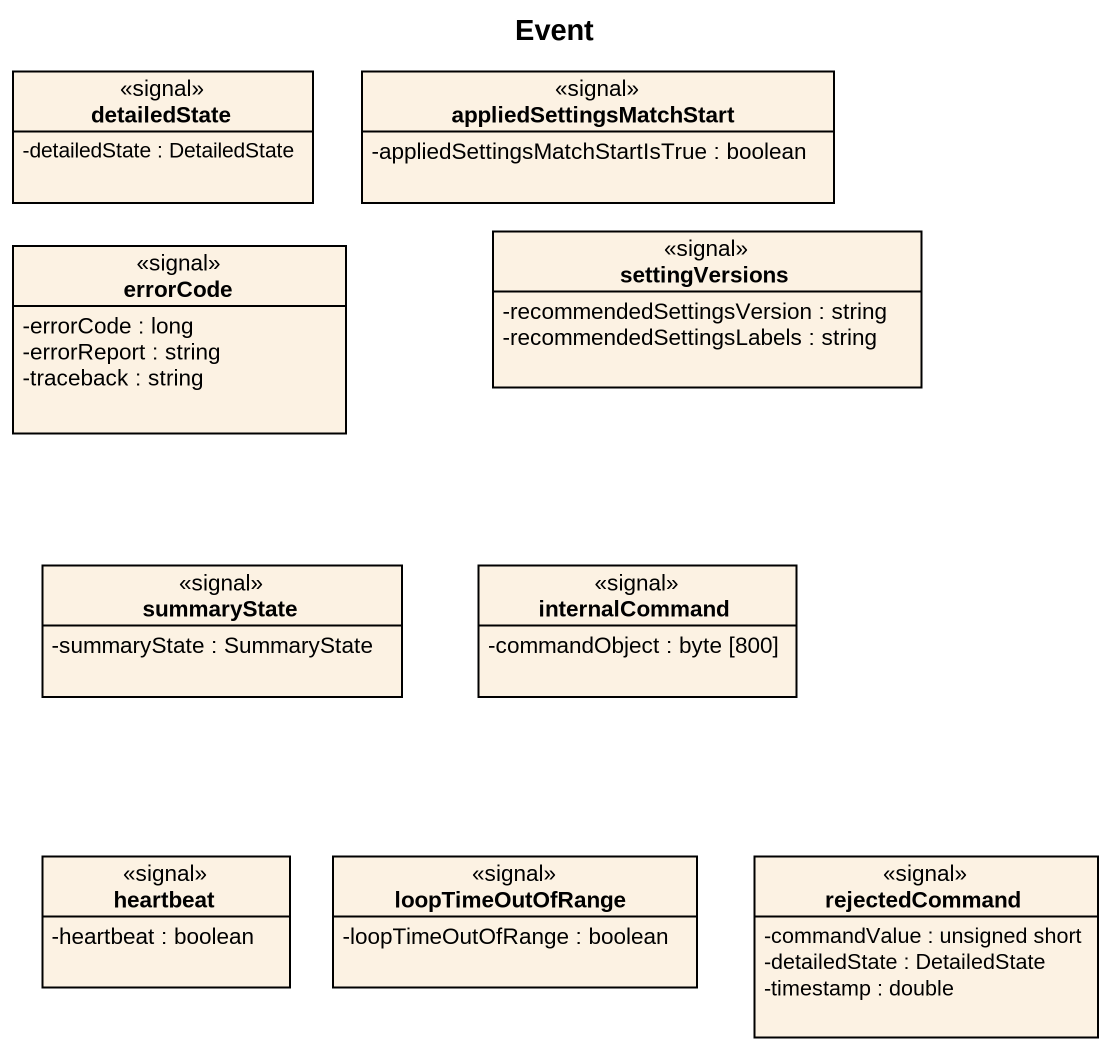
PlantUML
@startuml
title Event
hide circle
hide empty members
skinparam classAttributeIconSize 0
class detailedState <<signal>> {
  -detailedState : DetailedState
}
class appliedSettingsMatchStart <<signal>> {
  -appliedSettingsMatchStartIsTrue : boolean
}
class settingVersions <<signal>> {
  -recommendedSettingsVersion : string
  -recommendedSettingsLabels : string
}
class errorCode <<signal>> {
  -errorCode : long
  -errorReport : string
  -traceback : string
}
class summaryState <<signal>> {
  -summaryState : SummaryState
}
class internalCommand <<signal>> {
  -commandObject : byte [800]
}
class heartbeat <<signal>> {
  -heartbeat : boolean
}
class loopTimeOutOfRange <<signal>> {
  -loopTimeOutOfRange : boolean
}
class rejectedCommand <<signal>> {
  -commandValue : unsigned short
  -detailedState : DetailedState
  -timestamp : double
}
@enduml
